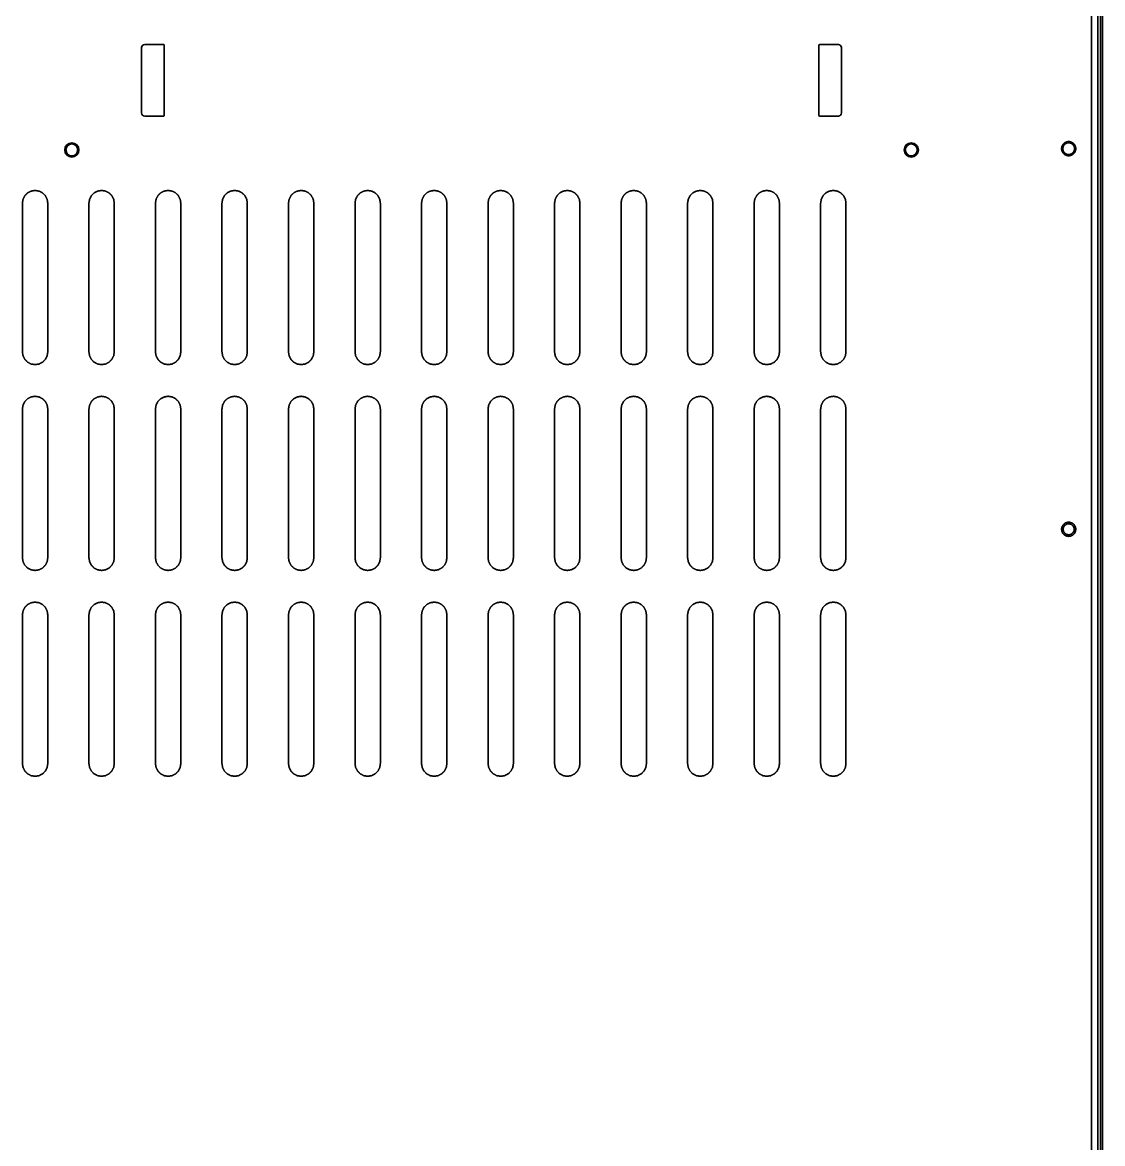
# Model space of a CAD drawing. Extents: x 5819 to 10669, y -850 to 3886.
# Drawn here: x 8893.6 to 9234.6, y 3189.7 to 3543.8 of the extents above; entities that cross this region are included whole.
import ezdxf

# ---------------------------------------------------------------- set-up
doc = ezdxf.new("R2010")
doc.units = 0
doc.header["$LTSCALE"] = 5
doc.layers.add('1', color=7, linetype='CONTINUOUS', true_color=0xffffff)

msp = doc.modelspace()

# ---------------------------------------------------------------- linework, layer by layer
at = {"layer": '1', "color": 7, "linetype": 'Continuous', "lineweight": 35}
for p, q in [((9233.07, 3749.33), (9233.07, 2751.33)), ((9234.57, 2734.53), (9234.57, 3748.53)), ((9233.89, 3745.53), (9233.89, 2737.53)), ((9231.07, 3703.26), (9231.07, 2864.39)), ((8931.17, 3515.23), (8931.17, 3535.83)), ((8932.17, 3536.83), (8938.07, 3536.83)), ((8938.37, 3536.53), (8938.37, 3514.53)), ((9144.97, 3514.53), (9144.97, 3536.53)), ((9145.27, 3536.83), (9151.17, 3536.83)), ((9152.17, 3535.83), (9152.17, 3515.23)), ((8938.07, 3514.23), (8932.17, 3514.23)), ((9151.17, 3514.23), (9145.27, 3514.23)), ((8893.57, 3439.73), (8893.57, 3486.73)), ((8901.57, 3486.73), (8901.57, 3439.73)), ((8914.57, 3439.73), (8914.57, 3486.73)), ((8922.57, 3486.73), (8922.57, 3439.73)), ((8935.57, 3439.73), (8935.57, 3486.73)), ((8943.57, 3486.73), (8943.57, 3439.73)), ((8956.57, 3439.73), (8956.57, 3486.73)), ((8964.57, 3486.73), (8964.57, 3439.73)), ((8977.57, 3439.73), (8977.57, 3486.73)), ((8985.57, 3486.73), (8985.57, 3439.73)), ((8998.57, 3439.73), (8998.57, 3486.73)), ((9006.57, 3486.73), (9006.57, 3439.73)), ((9019.57, 3439.73), (9019.57, 3486.73)), ((9027.57, 3486.73), (9027.57, 3439.73)), ((9040.57, 3439.73), (9040.57, 3486.73)), ((9048.57, 3486.73), (9048.57, 3439.73)), ((9061.57, 3439.73), (9061.57, 3486.73)), ((9069.57, 3486.73), (9069.57, 3439.73)), ((9082.57, 3439.73), (9082.57, 3486.73)), ((9090.57, 3486.73), (9090.57, 3439.73)), ((9103.57, 3439.73), (9103.57, 3486.73)), ((9111.57, 3486.73), (9111.57, 3439.73)), ((9124.57, 3439.73), (9124.57, 3486.73)), ((9132.57, 3486.73), (9132.57, 3439.73)), ((9145.57, 3439.73), (9145.57, 3486.73)), ((9153.57, 3486.73), (9153.57, 3439.73)), ((8893.57, 3309.73), (8893.57, 3356.73)), ((8901.57, 3356.73), (8901.57, 3309.73)), ((8914.57, 3309.73), (8914.57, 3356.73)), ((8922.57, 3356.73), (8922.57, 3309.73)), ((8935.57, 3309.73), (8935.57, 3356.73)), ((8943.57, 3356.73), (8943.57, 3309.73)), ((8956.57, 3309.73), (8956.57, 3356.73)), ((8964.57, 3356.73), (8964.57, 3309.73)), ((8977.57, 3309.73), (8977.57, 3356.73)), ((8985.57, 3356.73), (8985.57, 3309.73)), ((8998.57, 3309.73), (8998.57, 3356.73)), ((9006.57, 3356.73), (9006.57, 3309.73)), ((9019.57, 3309.73), (9019.57, 3356.73)), ((9027.57, 3356.73), (9027.57, 3309.73)), ((9040.57, 3309.73), (9040.57, 3356.73)), ((9048.57, 3356.73), (9048.57, 3309.73)), ((9061.57, 3309.73), (9061.57, 3356.73)), ((9069.57, 3356.73), (9069.57, 3309.73)), ((9082.57, 3309.73), (9082.57, 3356.73)), ((9090.57, 3356.73), (9090.57, 3309.73)), ((9103.57, 3309.73), (9103.57, 3356.73)), ((9111.57, 3356.73), (9111.57, 3309.73)), ((9124.57, 3309.73), (9124.57, 3356.73)), ((9132.57, 3356.73), (9132.57, 3309.73)), ((9145.57, 3309.73), (9145.57, 3356.73)), ((9153.57, 3356.73), (9153.57, 3309.73))]:
    msp.add_line(p, q, dxfattribs=at)
for centre in [(8909.17, 3503.53), (9174.17, 3503.53)]:
    msp.add_circle(centre, 1.88, dxfattribs=at)
for centre, radius, start, end in [((8932.17, 3535.83), 1, 90, 180), ((8938.07, 3536.53), 0.3, 0, 90), ((9145.27, 3536.53), 0.3, 90, 180), ((9151.17, 3535.83), 1, 0, 90), ((8932.17, 3515.23), 1, 180, 270), ((8938.07, 3514.53), 0.3, 270, 0), ((9145.27, 3514.53), 0.3, 180, 270), ((9151.17, 3515.23), 1, 270, 0), ((8909.17, 3503.53), 2.25, 0, 180), ((9174.17, 3503.53), 2.25, 0, 180), ((8909.17, 3503.53), 2.25, 180, 0), ((9174.17, 3503.53), 2.25, 180, 0)]:
    msp.add_arc(centre, radius, start, end, dxfattribs=at)
for points, knots in [([(9223.87, 3501.68), (9224.06, 3501.68), (9224.78, 3501.87), (9225.4, 3502.27), (9225.85, 3502.86), (9226.09, 3503.56), (9226.09, 3504.3), (9225.85, 3505), (9225.4, 3505.58), (9224.78, 3505.99), (9224.06, 3506.17), (9223.32, 3506.11), (9222.64, 3505.81), (9222.1, 3505.31), (9221.74, 3504.66), (9221.62, 3503.93), (9221.74, 3503.2), (9222.1, 3502.54), (9222.64, 3502.04), (9223.32, 3501.74), (9223.87, 3501.68)], [0, 0, 0.013212, 0.065839, 0.118463, 0.171086, 0.223711, 0.276335, 0.32896, 0.381583, 0.434207, 0.486834, 0.539458, 0.592084, 0.644706, 0.69733, 0.749955, 0.80258, 0.855204, 0.907827, 0.960453, 1, 1]), ([(9225.75, 3503.93), (9225.71, 3503.54), (9225.39, 3502.82), (9224.81, 3502.3), (9224.07, 3502.06), (9223.29, 3502.14), (9222.62, 3502.53), (9222.16, 3503.16), (9222, 3503.93), (9222.16, 3504.69), (9222.62, 3505.32), (9223.29, 3505.71), (9224.07, 3505.79), (9224.81, 3505.55), (9225.39, 3505.03), (9225.71, 3504.32), (9225.75, 3503.93)], [0, 0, 0.033505, 0.100148, 0.16679, 0.233432, 0.300074, 0.366715, 0.433358, 0.499999, 0.566641, 0.633284, 0.699925, 0.766567, 0.833209, 0.899852, 0.966494, 1, 1]), ([(9225.57, 3505.36), (9225.69, 3505.25), (9226.07, 3504.39), (9226.12, 3503.93)], [0, 0, 0.106694, 0.701141, 1, 1]), ([(9226.12, 3503.93), (9226.07, 3503.46), (9225.69, 3502.6), (9225.13, 3502.1)], [0, 0, 0.217315, 0.64958, 1, 1]), ([(8901.57, 3486.73), (8901.38, 3487.96), (8900.81, 3489.08), (8899.92, 3489.96), (8898.81, 3490.53), (8897.57, 3490.73), (8896.34, 3490.53), (8895.22, 3489.96), (8894.34, 3489.08), (8893.77, 3487.96), (8893.57, 3486.73)], [0, 0, 0.099999, 0.2, 0.299999, 0.4, 0.5, 0.6, 0.7, 0.8, 0.900001, 1, 1]), ([(8922.57, 3486.73), (8922.38, 3487.96), (8921.81, 3489.08), (8920.92, 3489.96), (8919.81, 3490.53), (8918.57, 3490.73), (8917.34, 3490.53), (8916.22, 3489.96), (8915.34, 3489.08), (8914.77, 3487.96), (8914.57, 3486.73)], [0, 0, 0.099999, 0.2, 0.3, 0.4, 0.5, 0.6, 0.7, 0.8, 0.900001, 1, 1]), ([(8943.57, 3486.73), (8943.38, 3487.96), (8942.81, 3489.08), (8941.92, 3489.96), (8940.81, 3490.53), (8939.57, 3490.73), (8938.34, 3490.53), (8937.22, 3489.96), (8936.34, 3489.08), (8935.77, 3487.96), (8935.57, 3486.73)], [0, 0, 0.099999, 0.200001, 0.3, 0.400001, 0.500001, 0.600001, 0.700001, 0.8, 0.900001, 1, 1]), ([(8964.57, 3486.73), (8964.38, 3487.96), (8963.81, 3489.08), (8962.92, 3489.96), (8961.81, 3490.53), (8960.57, 3490.73), (8959.34, 3490.53), (8958.22, 3489.96), (8957.34, 3489.08), (8956.77, 3487.96), (8956.57, 3486.73)], [0, 0, 0.099999, 0.2, 0.299999, 0.399999, 0.499999, 0.600001, 0.7, 0.799999, 0.900001, 1, 1]), ([(8985.57, 3486.73), (8985.38, 3487.96), (8984.81, 3489.08), (8983.92, 3489.96), (8982.81, 3490.53), (8981.57, 3490.73), (8980.34, 3490.53), (8979.22, 3489.96), (8978.34, 3489.08), (8977.77, 3487.96), (8977.57, 3486.73)], [0, 0, 0.099999, 0.2, 0.3, 0.399999, 0.499999, 0.6, 0.7, 0.799999, 0.900001, 1, 1]), ([(9006.57, 3486.73), (9006.38, 3487.96), (9005.81, 3489.08), (9004.92, 3489.96), (9003.81, 3490.53), (9002.57, 3490.73), (9001.34, 3490.53), (9000.22, 3489.96), (8999.34, 3489.08), (8998.77, 3487.96), (8998.57, 3486.73)], [0, 0, 0.099999, 0.2, 0.3, 0.4, 0.5, 0.6, 0.699999, 0.8, 0.900001, 1, 1]), ([(9027.57, 3486.73), (9027.38, 3487.96), (9026.81, 3489.08), (9025.92, 3489.96), (9024.81, 3490.53), (9023.57, 3490.73), (9022.34, 3490.53), (9021.22, 3489.96), (9020.34, 3489.08), (9019.77, 3487.96), (9019.57, 3486.73)], [0, 0, 0.099999, 0.200001, 0.3, 0.4, 0.500002, 0.600001, 0.700001, 0.800001, 0.900001, 1, 1]), ([(9048.57, 3486.73), (9048.38, 3487.96), (9047.81, 3489.08), (9046.92, 3489.96), (9045.81, 3490.53), (9044.57, 3490.73), (9043.34, 3490.53), (9042.22, 3489.96), (9041.34, 3489.08), (9040.77, 3487.96), (9040.57, 3486.73)], [0, 0, 0.099999, 0.200001, 0.3, 0.4, 0.500002, 0.600001, 0.700001, 0.800001, 0.900001, 1, 1]), ([(9069.57, 3486.73), (9069.38, 3487.96), (9068.81, 3489.08), (9067.92, 3489.96), (9066.81, 3490.53), (9065.57, 3490.73), (9064.34, 3490.53), (9063.22, 3489.96), (9062.34, 3489.08), (9061.77, 3487.96), (9061.57, 3486.73)], [0, 0, 0.099999, 0.2, 0.299999, 0.4, 0.499999, 0.6, 0.699998, 0.799999, 0.900001, 1, 1]), ([(9090.57, 3486.73), (9090.38, 3487.96), (9089.81, 3489.08), (9088.92, 3489.96), (9087.81, 3490.53), (9086.57, 3490.73), (9085.34, 3490.53), (9084.22, 3489.96), (9083.34, 3489.08), (9082.77, 3487.96), (9082.57, 3486.73)], [0, 0, 0.099999, 0.2, 0.3, 0.400002, 0.499999, 0.6, 0.699998, 0.800001, 0.900001, 1, 1]), ([(9111.57, 3486.73), (9111.38, 3487.96), (9110.81, 3489.08), (9109.92, 3489.96), (9108.81, 3490.53), (9107.57, 3490.73), (9106.34, 3490.53), (9105.22, 3489.96), (9104.34, 3489.08), (9103.77, 3487.96), (9103.57, 3486.73)], [0, 0, 0.099999, 0.2, 0.300001, 0.4, 0.500001, 0.6, 0.7, 0.8, 0.900001, 1, 1]), ([(9132.57, 3486.73), (9132.38, 3487.96), (9131.81, 3489.08), (9130.92, 3489.96), (9129.81, 3490.53), (9128.57, 3490.73), (9127.34, 3490.53), (9126.22, 3489.96), (9125.34, 3489.08), (9124.77, 3487.96), (9124.57, 3486.73)], [0, 0, 0.099999, 0.2, 0.300001, 0.4, 0.500001, 0.6, 0.7, 0.8, 0.900001, 1, 1]), ([(9153.57, 3486.73), (9153.38, 3487.96), (9152.81, 3489.08), (9151.92, 3489.96), (9150.81, 3490.53), (9149.57, 3490.73), (9148.34, 3490.53), (9147.22, 3489.96), (9146.34, 3489.08), (9145.77, 3487.96), (9145.57, 3486.73)], [0, 0, 0.099999, 0.200001, 0.300002, 0.4, 0.500002, 0.600001, 0.700001, 0.8, 0.900001, 1, 1]), ([(8893.57, 3439.73), (8893.77, 3438.49), (8894.34, 3437.37), (8895.22, 3436.49), (8896.34, 3435.92), (8897.57, 3435.73), (8898.81, 3435.92), (8899.92, 3436.49), (8900.81, 3437.37), (8901.38, 3438.49), (8901.57, 3439.73)], [0, 0, 0.099999, 0.2, 0.3, 0.399999, 0.5, 0.6, 0.700001, 0.8, 0.900001, 1, 1]), ([(8914.57, 3439.73), (8914.77, 3438.49), (8915.34, 3437.37), (8916.22, 3436.49), (8917.34, 3435.92), (8918.57, 3435.73), (8919.81, 3435.92), (8920.92, 3436.49), (8921.81, 3437.37), (8922.38, 3438.49), (8922.57, 3439.73)], [0, 0, 0.099999, 0.2, 0.3, 0.399999, 0.5, 0.600001, 0.7, 0.8, 0.900001, 1, 1]), ([(8935.57, 3439.73), (8935.77, 3438.49), (8936.34, 3437.37), (8937.22, 3436.49), (8938.34, 3435.92), (8939.57, 3435.73), (8940.81, 3435.92), (8940.98, 3435.98), (8941.92, 3436.49), (8942.81, 3437.37), (8943.38, 3438.49), (8943.57, 3439.73)], [0, 0, 0.099983, 0.199969, 0.299952, 0.399936, 0.499921, 0.599906, 0.614738, 0.700047, 0.800031, 0.900017, 1, 1]), ([(8956.57, 3439.73), (8956.77, 3438.49), (8957.34, 3437.37), (8958.22, 3436.49), (8959.34, 3435.92), (8960.57, 3435.73), (8961.81, 3435.92), (8962.92, 3436.49), (8963.81, 3437.37), (8964.38, 3438.49), (8964.57, 3439.73)], [0, 0, 0.099999, 0.200001, 0.3, 0.399999, 0.500001, 0.600001, 0.700001, 0.8, 0.900001, 1, 1]), ([(8977.57, 3439.73), (8977.77, 3438.49), (8978.34, 3437.37), (8979.22, 3436.49), (8980.34, 3435.92), (8981.57, 3435.73), (8982.81, 3435.92), (8983.92, 3436.49), (8984.81, 3437.37), (8985.38, 3438.49), (8985.57, 3439.73)], [0, 0, 0.099999, 0.2, 0.3, 0.4, 0.500001, 0.600001, 0.700001, 0.800001, 0.900001, 1, 1]), ([(8998.57, 3439.73), (8998.77, 3438.49), (8999.34, 3437.37), (9000.22, 3436.49), (9001.34, 3435.92), (9002.57, 3435.73), (9003.81, 3435.92), (9004.92, 3436.49), (9005.81, 3437.37), (9006.38, 3438.49), (9006.57, 3439.73)], [0, 0, 0.099999, 0.2, 0.3, 0.4, 0.5, 0.6, 0.7, 0.8, 0.900001, 1, 1]), ([(9019.57, 3439.73), (9019.77, 3438.49), (9020.34, 3437.37), (9021.22, 3436.49), (9022.34, 3435.92), (9023.57, 3435.73), (9024.81, 3435.92), (9025.92, 3436.49), (9026.81, 3437.37), (9027.38, 3438.49), (9027.57, 3439.73)], [0, 0, 0.099999, 0.199999, 0.299999, 0.399999, 0.499998, 0.6, 0.7, 0.8, 0.900001, 1, 1]), ([(9040.57, 3439.73), (9040.77, 3438.49), (9041.34, 3437.37), (9042.22, 3436.49), (9043.34, 3435.92), (9044.57, 3435.73), (9045.81, 3435.92), (9046.92, 3436.49), (9047.81, 3437.37), (9048.38, 3438.49), (9048.57, 3439.73)], [0, 0, 0.099999, 0.199999, 0.299999, 0.399999, 0.499998, 0.6, 0.7, 0.8, 0.900001, 1, 1]), ([(9061.57, 3439.73), (9061.77, 3438.49), (9062.34, 3437.37), (9063.22, 3436.49), (9064.34, 3435.92), (9065.57, 3435.73), (9066.81, 3435.92), (9067.92, 3436.49), (9068.81, 3437.37), (9069.38, 3438.49), (9069.57, 3439.73)], [0, 0, 0.099999, 0.2, 0.300001, 0.4, 0.500001, 0.600001, 0.700001, 0.8, 0.900001, 1, 1]), ([(9082.57, 3439.73), (9082.77, 3438.49), (9083.34, 3437.37), (9084.22, 3436.49), (9085.34, 3435.92), (9086.57, 3435.73), (9087.81, 3435.92), (9088.92, 3436.49), (9089.81, 3437.37), (9090.38, 3438.49), (9090.57, 3439.73)], [0, 0, 0.099999, 0.199999, 0.300002, 0.4, 0.500001, 0.599998, 0.700001, 0.8, 0.900001, 1, 1]), ([(9103.57, 3439.73), (9103.77, 3438.49), (9104.34, 3437.37), (9105.22, 3436.49), (9106.34, 3435.92), (9107.57, 3435.73), (9108.81, 3435.92), (9109.92, 3436.49), (9110.81, 3437.37), (9111.38, 3438.49), (9111.57, 3439.73)], [0, 0, 0.099999, 0.2, 0.299999, 0.4, 0.499999, 0.600001, 0.699999, 0.8, 0.900001, 1, 1]), ([(9124.57, 3439.73), (9124.77, 3438.49), (9125.34, 3437.37), (9126.22, 3436.49), (9127.34, 3435.92), (9128.57, 3435.73), (9129.81, 3435.92), (9130.92, 3436.49), (9131.81, 3437.37), (9132.38, 3438.49), (9132.57, 3439.73)], [0, 0, 0.099999, 0.2, 0.299999, 0.4, 0.499999, 0.600001, 0.699999, 0.8, 0.900001, 1, 1]), ([(9145.57, 3439.73), (9145.77, 3438.49), (9146.34, 3437.37), (9147.22, 3436.49), (9148.34, 3435.92), (9149.57, 3435.73), (9150.81, 3435.92), (9151.92, 3436.49), (9152.81, 3437.37), (9153.38, 3438.49), (9153.57, 3439.73)], [0, 0, 0.099999, 0.199999, 0.299999, 0.399999, 0.499998, 0.6, 0.699999, 0.799999, 0.900001, 1, 1]), ([(8901.57, 3421.73), (8901.38, 3422.96), (8900.81, 3424.08), (8899.92, 3424.96), (8898.81, 3425.53), (8897.57, 3425.73), (8896.34, 3425.53), (8895.22, 3424.96), (8894.34, 3424.08), (8893.77, 3422.96), (8893.57, 3421.73)], [0, 0, 0.100001, 0.200002, 0.3, 0.4, 0.5, 0.6, 0.699999, 0.799998, 0.899999, 1, 1]), ([(8922.57, 3421.73), (8922.38, 3422.96), (8921.81, 3424.08), (8920.92, 3424.96), (8919.81, 3425.53), (8918.57, 3425.73), (8917.34, 3425.53), (8916.22, 3424.96), (8915.34, 3424.08), (8914.77, 3422.96), (8914.57, 3421.73)], [0, 0, 0.100001, 0.200002, 0.300001, 0.4, 0.5, 0.6, 0.699999, 0.799998, 0.899999, 1, 1]), ([(8943.57, 3421.73), (8943.38, 3422.96), (8943.37, 3422.98), (8942.81, 3424.08), (8941.92, 3424.96), (8940.98, 3425.47), (8940.81, 3425.53), (8939.57, 3425.73), (8938.34, 3425.53), (8937.22, 3424.96), (8936.34, 3424.08), (8935.77, 3422.96), (8935.57, 3421.73)], [0, 0, 0.099984, 0.101249, 0.199983, 0.299965, 0.385272, 0.400104, 0.500086, 0.600069, 0.700051, 0.800033, 0.900016, 1, 1]), ([(8964.57, 3421.73), (8964.38, 3422.96), (8963.81, 3424.08), (8962.92, 3424.96), (8961.81, 3425.53), (8960.57, 3425.73), (8959.34, 3425.53), (8958.22, 3424.96), (8957.34, 3424.08), (8956.77, 3422.98), (8956.77, 3422.96), (8956.57, 3421.73)], [0, 0, 0.1, 0.199999, 0.299996, 0.399993, 0.499991, 0.599991, 0.699988, 0.799986, 0.898735, 0.9, 1, 1]), ([(8985.57, 3421.73), (8985.38, 3422.96), (8984.81, 3424.08), (8983.92, 3424.96), (8982.81, 3425.53), (8981.57, 3425.73), (8980.34, 3425.53), (8979.22, 3424.96), (8978.34, 3424.08), (8977.77, 3422.96), (8977.57, 3421.73)], [0, 0, 0.100001, 0.200001, 0.300001, 0.4, 0.499999, 0.599999, 0.699999, 0.799998, 0.899999, 1, 1]), ([(9006.57, 3421.73), (9006.38, 3422.96), (9005.81, 3424.08), (9004.92, 3424.96), (9003.81, 3425.53), (9002.57, 3425.73), (9001.34, 3425.53), (9000.22, 3424.96), (8999.34, 3424.08), (8998.77, 3422.96), (8998.57, 3421.73)], [0, 0, 0.100001, 0.200001, 0.300001, 0.400001, 0.5, 0.6, 0.699999, 0.799998, 0.899999, 1, 1]), ([(9027.57, 3421.73), (9027.38, 3422.96), (9027.37, 3422.98), (9026.81, 3424.08), (9025.92, 3424.96), (9024.81, 3425.53), (9023.57, 3425.73), (9022.34, 3425.53), (9021.22, 3424.96), (9020.34, 3424.08), (9019.77, 3422.96), (9019.57, 3421.73)], [0, 0, 0.099999, 0.101265, 0.200014, 0.300011, 0.40001, 0.500009, 0.600006, 0.700005, 0.800002, 0.900001, 1, 1]), ([(9048.57, 3421.73), (9048.38, 3422.96), (9047.81, 3424.08), (9046.92, 3424.96), (9045.81, 3425.53), (9044.57, 3425.73), (9043.34, 3425.53), (9042.22, 3424.96), (9041.34, 3424.08), (9040.77, 3422.98), (9040.77, 3422.96), (9040.57, 3421.73)], [0, 0, 0.099999, 0.199999, 0.299996, 0.399995, 0.499994, 0.599991, 0.699989, 0.799987, 0.898736, 0.900001, 1, 1]), ([(9069.57, 3421.73), (9069.38, 3422.96), (9068.81, 3424.08), (9067.92, 3424.96), (9066.81, 3425.53), (9065.57, 3425.73), (9064.34, 3425.53), (9063.22, 3424.96), (9062.34, 3424.08), (9061.77, 3422.96), (9061.57, 3421.73)], [0, 0, 0.100001, 0.200001, 0.3, 0.4, 0.499999, 0.6, 0.699997, 0.799998, 0.899999, 1, 1]), ([(9090.57, 3421.73), (9090.38, 3422.96), (9089.81, 3424.08), (9088.92, 3424.96), (9087.81, 3425.53), (9086.57, 3425.73), (9085.34, 3425.53), (9084.22, 3424.96), (9083.34, 3424.08), (9082.77, 3422.96), (9082.57, 3421.73)], [0, 0, 0.100001, 0.200002, 0.300001, 0.400003, 0.499999, 0.599999, 0.699997, 0.799999, 0.899999, 1, 1]), ([(9111.57, 3421.73), (9111.38, 3422.96), (9110.81, 3424.08), (9109.92, 3424.96), (9108.81, 3425.53), (9107.57, 3425.73), (9106.34, 3425.53), (9105.22, 3424.96), (9104.34, 3424.08), (9103.77, 3422.96), (9103.57, 3421.73)], [0, 0, 0.100001, 0.200002, 0.300002, 0.4, 0.500001, 0.599999, 0.699999, 0.799998, 0.899999, 1, 1]), ([(9132.57, 3421.73), (9132.38, 3422.96), (9131.81, 3424.08), (9130.92, 3424.96), (9129.81, 3425.53), (9128.57, 3425.73), (9127.34, 3425.53), (9126.22, 3424.96), (9125.34, 3424.08), (9124.77, 3422.96), (9124.57, 3421.73)], [0, 0, 0.100001, 0.200002, 0.300002, 0.4, 0.500001, 0.599999, 0.699999, 0.799998, 0.899999, 1, 1]), ([(9153.57, 3421.73), (9153.38, 3422.96), (9152.81, 3424.08), (9151.92, 3424.96), (9150.81, 3425.53), (9149.57, 3425.73), (9148.34, 3425.53), (9147.22, 3424.96), (9146.34, 3424.08), (9145.77, 3422.96), (9145.57, 3421.73)], [0, 0, 0.100001, 0.200002, 0.300003, 0.400001, 0.500002, 0.6, 0.7, 0.799999, 0.899999, 1, 1]), ([(9223.87, 3381.48), (9224.6, 3381.6), (9225.25, 3381.95), (9225.76, 3382.5), (9226.05, 3383.17), (9226.12, 3383.91), (9225.93, 3384.63), (9225.53, 3385.25), (9224.94, 3385.7), (9224.24, 3385.95), (9223.5, 3385.95), (9222.8, 3385.7), (9222.22, 3385.25), (9221.81, 3384.63), (9221.63, 3383.91), (9221.69, 3383.17), (9221.99, 3382.5), (9222.49, 3381.95), (9223.14, 3381.6), (9223.87, 3381.48)], [0, 0, 0.052633, 0.105265, 0.157896, 0.210526, 0.263157, 0.315791, 0.368421, 0.421054, 0.473685, 0.526316, 0.578947, 0.63158, 0.68421, 0.736844, 0.789474, 0.842106, 0.894736, 0.947369, 1, 1]), ([(9225.62, 3383.73), (9225.58, 3383.36), (9225.29, 3382.7), (9224.75, 3382.21), (9224.06, 3381.99), (9223.33, 3382.06), (9222.7, 3382.43), (9222.27, 3383.01), (9222.12, 3383.73), (9222.27, 3384.44), (9222.7, 3385.03), (9223.33, 3385.39), (9224.06, 3385.47), (9224.75, 3385.24), (9225.29, 3384.75), (9225.58, 3384.09), (9225.62, 3383.73)], [0, 0, 0.033506, 0.100147, 0.166788, 0.233432, 0.300073, 0.366715, 0.433357, 0.500002, 0.566644, 0.633286, 0.699929, 0.76657, 0.833212, 0.899853, 0.966494, 1, 1]), ([(8893.57, 3374.73), (8893.77, 3373.49), (8894.34, 3372.37), (8895.22, 3371.49), (8896.34, 3370.92), (8897.57, 3370.73), (8898.81, 3370.92), (8899.92, 3371.49), (8900.81, 3372.37), (8901.38, 3373.49), (8901.57, 3374.73)], [0, 0, 0.099999, 0.2, 0.3, 0.4, 0.5, 0.6, 0.700001, 0.8, 0.900001, 1, 1]), ([(8914.57, 3374.73), (8914.77, 3373.49), (8915.34, 3372.37), (8916.22, 3371.49), (8917.34, 3370.92), (8918.57, 3370.73), (8919.81, 3370.92), (8920.92, 3371.49), (8921.81, 3372.37), (8922.38, 3373.49), (8922.57, 3374.73)], [0, 0, 0.099999, 0.2, 0.3, 0.4, 0.5, 0.6, 0.7, 0.8, 0.900001, 1, 1]), ([(8935.57, 3374.73), (8935.77, 3373.49), (8936.34, 3372.37), (8937.22, 3371.49), (8938.34, 3370.92), (8939.57, 3370.73), (8940.81, 3370.92), (8941.92, 3371.49), (8942.81, 3372.37), (8943.38, 3373.49), (8943.57, 3374.73)], [0, 0, 0.099999, 0.2, 0.299999, 0.399999, 0.499999, 0.599999, 0.700001, 0.8, 0.900001, 1, 1]), ([(8956.57, 3374.73), (8956.77, 3373.49), (8957.34, 3372.37), (8958.22, 3371.49), (8959.34, 3370.92), (8960.57, 3370.73), (8961.81, 3370.92), (8962.92, 3371.49), (8963.81, 3372.37), (8964.38, 3373.49), (8964.57, 3374.73)], [0, 0, 0.099999, 0.2, 0.299999, 0.4, 0.500001, 0.600001, 0.700001, 0.8, 0.900001, 1, 1]), ([(8977.57, 3374.73), (8977.77, 3373.49), (8978.34, 3372.37), (8979.22, 3371.49), (8980.34, 3370.92), (8981.57, 3370.73), (8982.81, 3370.92), (8983.92, 3371.49), (8984.81, 3372.37), (8985.38, 3373.49), (8985.57, 3374.73)], [0, 0, 0.099999, 0.2, 0.299999, 0.400001, 0.500001, 0.600001, 0.700001, 0.800001, 0.900001, 1, 1]), ([(8998.57, 3374.73), (8998.77, 3373.49), (8999.34, 3372.37), (9000.22, 3371.49), (9001.34, 3370.92), (9002.57, 3370.73), (9003.81, 3370.92), (9004.92, 3371.49), (9005.81, 3372.37), (9006.38, 3373.49), (9006.57, 3374.73)], [0, 0, 0.099999, 0.2, 0.3, 0.4, 0.5, 0.599999, 0.700001, 0.800001, 0.900001, 1, 1]), ([(9019.57, 3374.73), (9019.77, 3373.49), (9020.34, 3372.37), (9021.22, 3371.49), (9022.34, 3370.92), (9023.57, 3370.73), (9024.81, 3370.92), (9025.92, 3371.49), (9026.81, 3372.37), (9027.38, 3373.49), (9027.57, 3374.73)], [0, 0, 0.099999, 0.199999, 0.299998, 0.399999, 0.499998, 0.599999, 0.700001, 0.8, 0.900001, 1, 1]), ([(9040.57, 3374.73), (9040.77, 3373.49), (9041.34, 3372.37), (9042.22, 3371.49), (9043.34, 3370.92), (9044.57, 3370.73), (9045.81, 3370.92), (9046.92, 3371.49), (9047.81, 3372.37), (9048.38, 3373.49), (9048.57, 3374.73)], [0, 0, 0.099999, 0.199999, 0.299998, 0.399999, 0.499998, 0.599999, 0.700001, 0.8, 0.900001, 1, 1]), ([(9061.57, 3374.73), (9061.77, 3373.49), (9062.34, 3372.37), (9063.22, 3371.49), (9064.34, 3370.92), (9065.57, 3370.73), (9066.81, 3370.92), (9067.92, 3371.49), (9068.81, 3372.37), (9069.38, 3373.49), (9069.57, 3374.73)], [0, 0, 0.099999, 0.2, 0.300001, 0.4, 0.500001, 0.6, 0.700002, 0.800001, 0.900001, 1, 1]), ([(9082.57, 3374.73), (9082.77, 3373.49), (9083.34, 3372.37), (9084.22, 3371.49), (9085.34, 3370.92), (9086.57, 3370.73), (9087.81, 3370.92), (9088.92, 3371.49), (9089.81, 3372.37), (9090.38, 3373.49), (9090.57, 3374.73)], [0, 0, 0.099999, 0.199999, 0.300001, 0.4, 0.500001, 0.599998, 0.700001, 0.8, 0.900001, 1, 1]), ([(9103.57, 3374.73), (9103.77, 3373.49), (9104.34, 3372.37), (9105.22, 3371.49), (9106.34, 3370.92), (9107.57, 3370.73), (9108.81, 3370.92), (9109.92, 3371.49), (9110.81, 3372.37), (9111.38, 3373.49), (9111.57, 3374.73)], [0, 0, 0.099999, 0.2, 0.299999, 0.4, 0.499999, 0.6, 0.699999, 0.8, 0.900001, 1, 1]), ([(9124.57, 3374.73), (9124.77, 3373.49), (9125.34, 3372.37), (9126.22, 3371.49), (9127.34, 3370.92), (9128.57, 3370.73), (9129.81, 3370.92), (9130.92, 3371.49), (9131.81, 3372.37), (9132.38, 3373.49), (9132.57, 3374.73)], [0, 0, 0.099999, 0.2, 0.299999, 0.4, 0.499999, 0.6, 0.699999, 0.8, 0.900001, 1, 1]), ([(9145.57, 3374.73), (9145.77, 3373.49), (9146.34, 3372.37), (9147.22, 3371.49), (9148.34, 3370.92), (9149.57, 3370.73), (9150.81, 3370.92), (9151.92, 3371.49), (9152.81, 3372.37), (9153.38, 3373.49), (9153.57, 3374.73)], [0, 0, 0.099999, 0.199999, 0.299998, 0.4, 0.499998, 0.6, 0.699999, 0.8, 0.900001, 1, 1]), ([(8901.57, 3356.73), (8901.38, 3357.96), (8900.81, 3359.08), (8899.92, 3359.96), (8898.81, 3360.53), (8897.57, 3360.73), (8896.34, 3360.53), (8895.22, 3359.96), (8894.34, 3359.08), (8893.77, 3357.96), (8893.57, 3356.73)], [0, 0, 0.100001, 0.2, 0.3, 0.4, 0.5, 0.6, 0.699999, 0.8, 0.899999, 1, 1]), ([(8922.57, 3356.73), (8922.38, 3357.96), (8921.81, 3359.08), (8920.92, 3359.96), (8919.81, 3360.53), (8918.57, 3360.73), (8917.34, 3360.53), (8916.22, 3359.96), (8915.34, 3359.08), (8914.77, 3357.96), (8914.57, 3356.73)], [0, 0, 0.100001, 0.2, 0.300001, 0.4, 0.5, 0.6, 0.699999, 0.8, 0.899999, 1, 1]), ([(8943.57, 3356.73), (8943.38, 3357.96), (8942.81, 3359.08), (8941.92, 3359.96), (8940.81, 3360.53), (8939.57, 3360.73), (8938.34, 3360.53), (8937.22, 3359.96), (8936.34, 3359.08), (8935.77, 3357.96), (8935.57, 3356.73)], [0, 0, 0.100001, 0.2, 0.300001, 0.400001, 0.500001, 0.600001, 0.7, 0.8, 0.899999, 1, 1]), ([(8964.57, 3356.73), (8964.38, 3357.96), (8963.81, 3359.08), (8962.92, 3359.96), (8961.81, 3360.53), (8960.57, 3360.73), (8959.34, 3360.53), (8958.22, 3359.96), (8957.34, 3359.08), (8956.77, 3357.96), (8956.57, 3356.73)], [0, 0, 0.100001, 0.2, 0.3, 0.399999, 0.499999, 0.6, 0.699999, 0.8, 0.899999, 1, 1]), ([(8985.57, 3356.73), (8985.38, 3357.96), (8984.81, 3359.08), (8983.92, 3359.96), (8982.81, 3360.53), (8981.57, 3360.73), (8980.34, 3360.53), (8979.22, 3359.96), (8978.34, 3359.08), (8977.77, 3357.96), (8977.57, 3356.73)], [0, 0, 0.100001, 0.199999, 0.3, 0.399999, 0.499999, 0.599999, 0.699999, 0.8, 0.899999, 1, 1]), ([(9006.57, 3356.73), (9006.38, 3357.96), (9005.81, 3359.08), (9004.92, 3359.96), (9003.81, 3360.53), (9002.57, 3360.73), (9001.34, 3360.53), (9000.22, 3359.96), (8999.34, 3359.08), (8998.77, 3357.96), (8998.57, 3356.73)], [0, 0, 0.100001, 0.199999, 0.300001, 0.400001, 0.5, 0.6, 0.699999, 0.8, 0.899999, 1, 1]), ([(9027.57, 3356.73), (9027.38, 3357.96), (9026.81, 3359.08), (9025.92, 3359.96), (9024.81, 3360.53), (9023.57, 3360.73), (9022.34, 3360.53), (9021.22, 3359.96), (9020.34, 3359.08), (9019.77, 3357.96), (9019.57, 3356.73)], [0, 0, 0.100001, 0.2, 0.300001, 0.400001, 0.500002, 0.6, 0.7, 0.800001, 0.899999, 1, 1]), ([(9048.57, 3356.73), (9048.38, 3357.96), (9047.81, 3359.08), (9046.92, 3359.96), (9045.81, 3360.53), (9044.57, 3360.73), (9043.34, 3360.53), (9042.22, 3359.96), (9041.34, 3359.08), (9040.77, 3357.96), (9040.57, 3356.73)], [0, 0, 0.100001, 0.2, 0.300001, 0.400001, 0.500002, 0.6, 0.7, 0.800001, 0.899999, 1, 1]), ([(9069.57, 3356.73), (9069.38, 3357.96), (9068.81, 3359.08), (9067.92, 3359.96), (9066.81, 3360.53), (9065.57, 3360.73), (9064.34, 3360.53), (9063.22, 3359.96), (9062.34, 3359.08), (9061.77, 3357.96), (9061.57, 3356.73)], [0, 0, 0.100001, 0.199999, 0.3, 0.4, 0.499999, 0.6, 0.699998, 0.8, 0.899999, 1, 1]), ([(9090.57, 3356.73), (9090.38, 3357.96), (9089.81, 3359.08), (9088.92, 3359.96), (9087.81, 3360.53), (9086.57, 3360.73), (9085.34, 3360.53), (9084.22, 3359.96), (9083.34, 3359.08), (9082.77, 3357.96), (9082.57, 3356.73)], [0, 0, 0.100001, 0.2, 0.3, 0.400002, 0.499999, 0.6, 0.699997, 0.800001, 0.899999, 1, 1]), ([(9111.57, 3356.73), (9111.38, 3357.96), (9110.81, 3359.08), (9109.92, 3359.96), (9108.81, 3360.53), (9107.57, 3360.73), (9106.34, 3360.53), (9105.22, 3359.96), (9104.34, 3359.08), (9103.77, 3357.96), (9103.57, 3356.73)], [0, 0, 0.100001, 0.2, 0.300002, 0.4, 0.500001, 0.6, 0.7, 0.8, 0.899999, 1, 1]), ([(9132.57, 3356.73), (9132.38, 3357.96), (9131.81, 3359.08), (9130.92, 3359.96), (9129.81, 3360.53), (9128.57, 3360.73), (9127.34, 3360.53), (9126.22, 3359.96), (9125.34, 3359.08), (9124.77, 3357.96), (9124.57, 3356.73)], [0, 0, 0.100001, 0.2, 0.300002, 0.4, 0.500001, 0.6, 0.7, 0.8, 0.899999, 1, 1]), ([(9153.57, 3356.73), (9153.38, 3357.96), (9152.81, 3359.08), (9151.92, 3359.96), (9150.81, 3360.53), (9149.57, 3360.73), (9148.34, 3360.53), (9147.22, 3359.96), (9146.34, 3359.08), (9145.77, 3357.96), (9145.57, 3356.73)], [0, 0, 0.100001, 0.2, 0.300003, 0.4, 0.500002, 0.6, 0.7, 0.800001, 0.899999, 1, 1]), ([(8893.57, 3309.73), (8893.77, 3308.49), (8894.34, 3307.37), (8895.22, 3306.49), (8896.34, 3305.92), (8897.57, 3305.73), (8898.81, 3305.92), (8899.92, 3306.49), (8900.81, 3307.37), (8901.38, 3308.49), (8901.57, 3309.73)], [0, 0, 0.100001, 0.199999, 0.300002, 0.4, 0.5, 0.599999, 0.699999, 0.800001, 0.899999, 1, 1]), ([(8914.57, 3309.73), (8914.77, 3308.49), (8915.34, 3307.37), (8916.22, 3306.49), (8917.34, 3305.92), (8918.57, 3305.73), (8919.81, 3305.92), (8920.92, 3306.49), (8921.81, 3307.37), (8922.38, 3308.49), (8922.57, 3309.73)], [0, 0, 0.100001, 0.199999, 0.300002, 0.4, 0.5, 0.6, 0.699998, 0.800001, 0.899999, 1, 1]), ([(8935.57, 3309.73), (8935.77, 3308.49), (8936.34, 3307.37), (8937.22, 3306.49), (8938.34, 3305.92), (8939.57, 3305.73), (8940.81, 3305.92), (8941.92, 3306.49), (8942.81, 3307.37), (8943.38, 3308.49), (8943.57, 3309.73)], [0, 0, 0.100001, 0.199999, 0.300001, 0.4, 0.499999, 0.599999, 0.699999, 0.800001, 0.899999, 1, 1]), ([(8956.57, 3309.73), (8956.77, 3308.49), (8957.34, 3307.37), (8958.22, 3306.49), (8959.34, 3305.92), (8960.57, 3305.73), (8961.81, 3305.92), (8962.92, 3306.49), (8963.81, 3307.37), (8964.38, 3308.49), (8964.57, 3309.73)], [0, 0, 0.100001, 0.199999, 0.300001, 0.4, 0.500001, 0.6, 0.699999, 0.800001, 0.899999, 1, 1]), ([(8977.57, 3309.73), (8977.77, 3308.49), (8978.34, 3307.37), (8979.22, 3306.49), (8980.34, 3305.92), (8981.57, 3305.73), (8982.81, 3305.92), (8983.92, 3306.49), (8984.81, 3307.37), (8985.38, 3308.49), (8985.57, 3309.73)], [0, 0, 0.100001, 0.199999, 0.300001, 0.400001, 0.500001, 0.6, 0.699999, 0.800002, 0.899999, 1, 1]), ([(8998.57, 3309.73), (8998.77, 3308.49), (8999.34, 3307.37), (9000.22, 3306.49), (9001.34, 3305.92), (9002.57, 3305.73), (9003.81, 3305.92), (9004.92, 3306.49), (9005.81, 3307.37), (9006.38, 3308.49), (9006.57, 3309.73)], [0, 0, 0.100001, 0.199999, 0.300002, 0.400001, 0.5, 0.599999, 0.699999, 0.800002, 0.899999, 1, 1]), ([(9019.57, 3309.73), (9019.77, 3308.49), (9020.34, 3307.37), (9021.22, 3306.49), (9022.34, 3305.92), (9023.57, 3305.73), (9024.81, 3305.92), (9025.92, 3306.49), (9026.81, 3307.37), (9027.38, 3308.49), (9027.57, 3309.73)], [0, 0, 0.100001, 0.199998, 0.3, 0.4, 0.499998, 0.599999, 0.699999, 0.800001, 0.899999, 1, 1]), ([(9040.57, 3309.73), (9040.77, 3308.49), (9041.34, 3307.37), (9042.22, 3306.49), (9043.34, 3305.92), (9044.57, 3305.73), (9045.81, 3305.92), (9046.92, 3306.49), (9047.81, 3307.37), (9048.38, 3308.49), (9048.57, 3309.73)], [0, 0, 0.100001, 0.199998, 0.3, 0.4, 0.499998, 0.599999, 0.699999, 0.800001, 0.899999, 1, 1]), ([(9061.57, 3309.73), (9061.77, 3308.49), (9062.34, 3307.37), (9063.22, 3306.49), (9064.34, 3305.92), (9065.57, 3305.73), (9066.81, 3305.92), (9067.92, 3306.49), (9068.81, 3307.37), (9069.38, 3308.49), (9069.57, 3309.73)], [0, 0, 0.100001, 0.199999, 0.300003, 0.400001, 0.500001, 0.6, 0.699999, 0.800001, 0.899999, 1, 1]), ([(9082.57, 3309.73), (9082.77, 3308.49), (9083.34, 3307.37), (9084.22, 3306.49), (9085.34, 3305.92), (9086.57, 3305.73), (9087.81, 3305.92), (9088.92, 3306.49), (9089.81, 3307.37), (9090.38, 3308.49), (9090.57, 3309.73)], [0, 0, 0.100001, 0.199998, 0.300003, 0.400001, 0.500001, 0.599997, 0.699999, 0.800001, 0.899999, 1, 1]), ([(9103.57, 3309.73), (9103.77, 3308.49), (9104.34, 3307.37), (9105.22, 3306.49), (9106.34, 3305.92), (9107.57, 3305.73), (9108.81, 3305.92), (9109.92, 3306.49), (9110.81, 3307.37), (9111.38, 3308.49), (9111.57, 3309.73)], [0, 0, 0.100001, 0.199999, 0.300001, 0.400001, 0.499999, 0.6, 0.699997, 0.800001, 0.899999, 1, 1]), ([(9124.57, 3309.73), (9124.77, 3308.49), (9125.34, 3307.37), (9126.22, 3306.49), (9127.34, 3305.92), (9128.57, 3305.73), (9129.81, 3305.92), (9130.92, 3306.49), (9131.81, 3307.37), (9132.38, 3308.49), (9132.57, 3309.73)], [0, 0, 0.100001, 0.199999, 0.300001, 0.400001, 0.499999, 0.6, 0.699997, 0.800001, 0.899999, 1, 1]), ([(9145.57, 3309.73), (9145.77, 3308.49), (9146.34, 3307.37), (9147.22, 3306.49), (9148.34, 3305.92), (9149.57, 3305.73), (9150.81, 3305.92), (9151.92, 3306.49), (9152.81, 3307.37), (9153.38, 3308.49), (9153.57, 3309.73)], [0, 0, 0.100001, 0.199998, 0.3, 0.4, 0.499998, 0.599999, 0.699997, 0.800001, 0.899999, 1, 1])]:
    msp.add_open_spline(points, degree=1, knots=knots, dxfattribs=at)
for points in [[(8893.57, 3374.73), (8893.57, 3421.73)], [(8901.57, 3421.73), (8901.57, 3374.73)], [(8914.57, 3374.73), (8914.57, 3421.73)], [(8922.57, 3421.73), (8922.57, 3374.73)], [(8935.57, 3374.73), (8935.57, 3421.73)], [(8943.57, 3421.73), (8943.57, 3374.73)], [(8956.57, 3374.73), (8956.57, 3421.73)], [(8964.57, 3421.73), (8964.57, 3374.73)], [(8977.57, 3374.73), (8977.57, 3421.73)], [(8985.57, 3421.73), (8985.57, 3374.73)], [(8998.57, 3374.73), (8998.57, 3421.73)], [(9006.57, 3421.73), (9006.57, 3374.73)], [(9019.57, 3374.73), (9019.57, 3421.73)], [(9027.57, 3421.73), (9027.57, 3374.73)], [(9040.57, 3374.73), (9040.57, 3421.73)], [(9048.57, 3421.73), (9048.57, 3374.73)], [(9061.57, 3374.73), (9061.57, 3421.73)], [(9069.57, 3421.73), (9069.57, 3374.73)], [(9082.57, 3374.73), (9082.57, 3421.73)], [(9090.57, 3421.73), (9090.57, 3374.73)], [(9103.57, 3374.73), (9103.57, 3421.73)], [(9111.57, 3421.73), (9111.57, 3374.73)], [(9124.57, 3374.73), (9124.57, 3421.73)], [(9132.57, 3421.73), (9132.57, 3374.73)], [(9145.57, 3374.73), (9145.57, 3421.73)], [(9153.57, 3421.73), (9153.57, 3374.73)]]:
    msp.add_open_spline(points, degree=1, dxfattribs=at)

doc.saveas('drawing.dxf')
